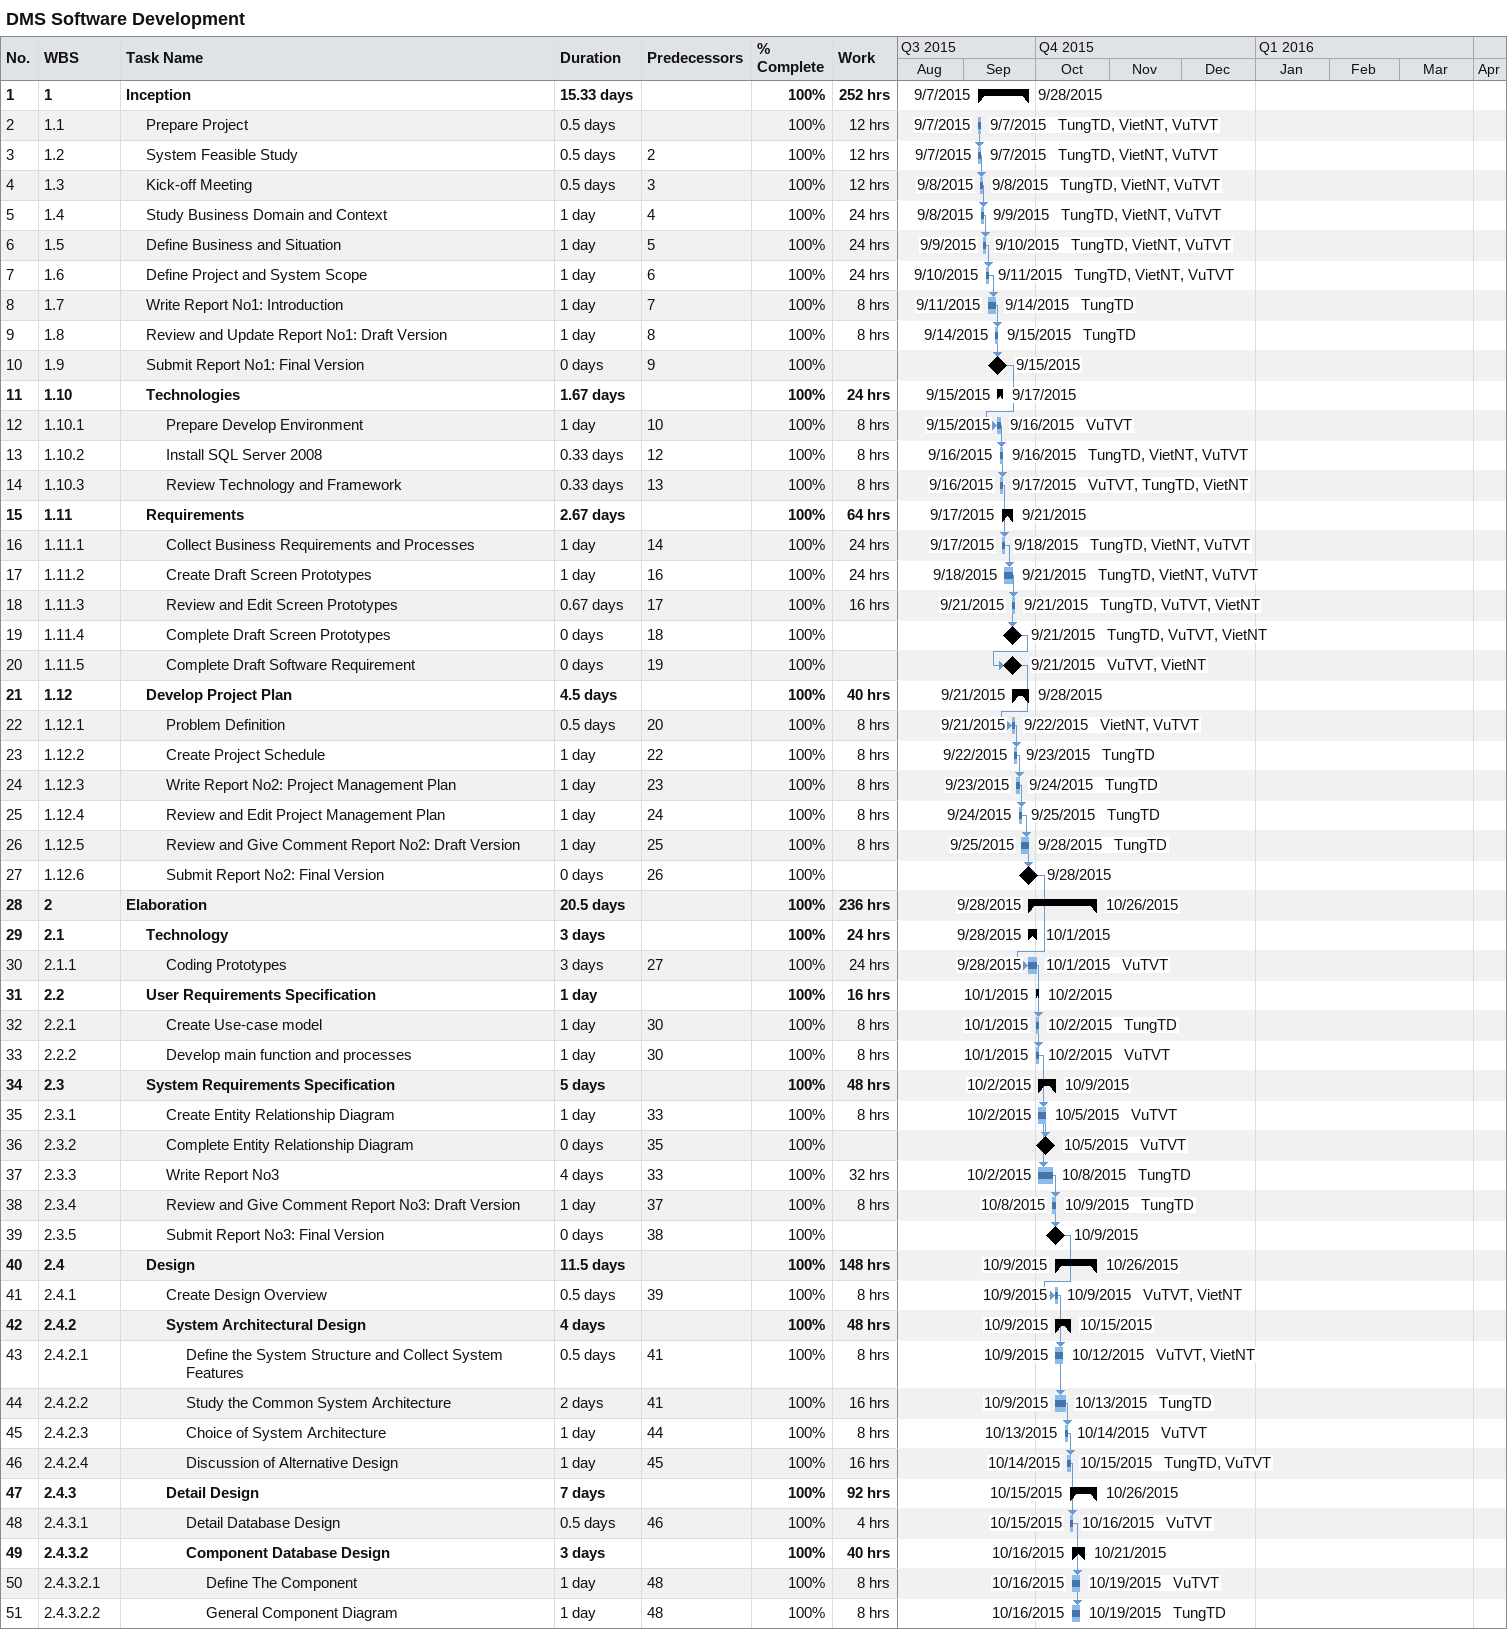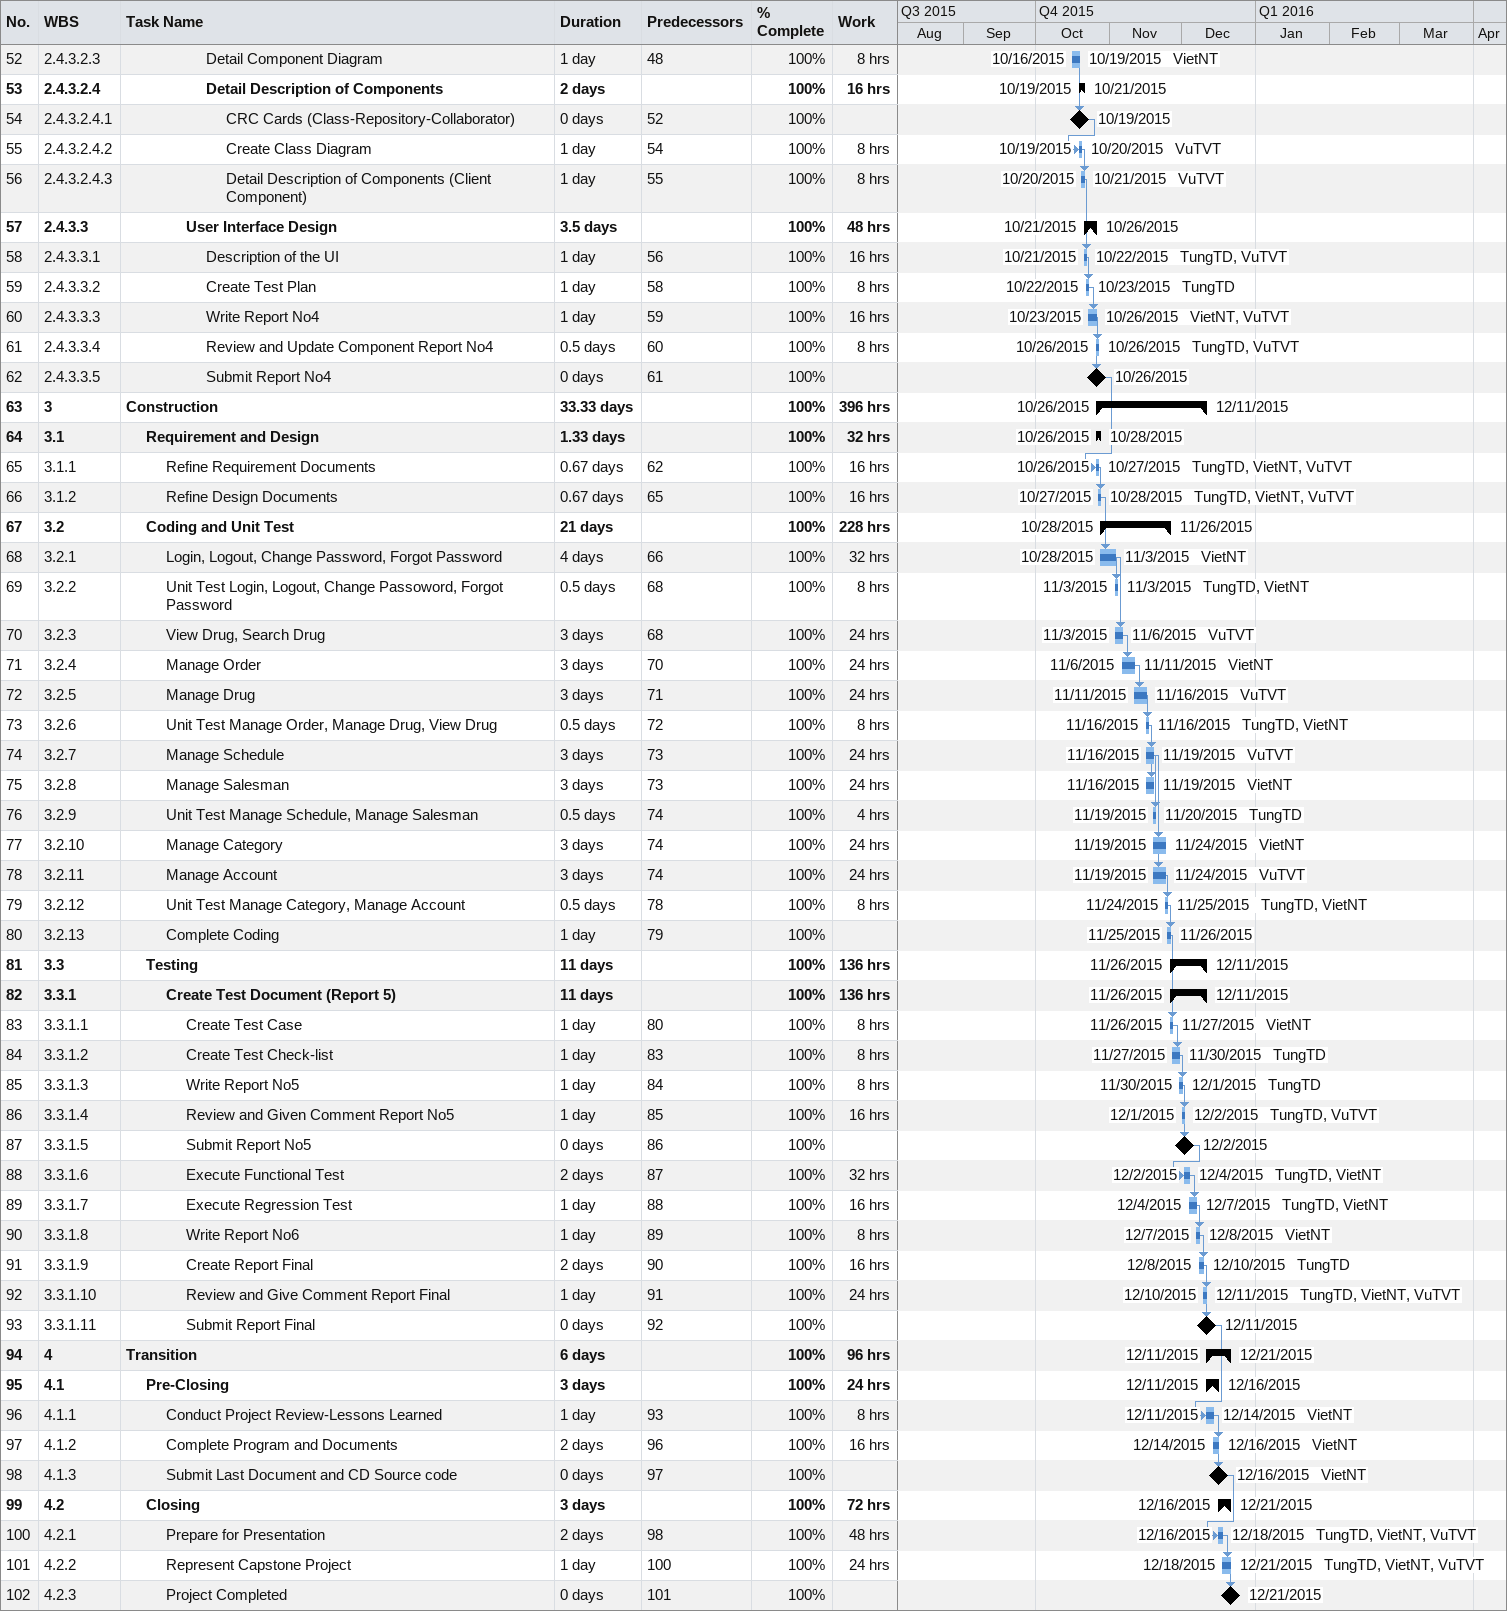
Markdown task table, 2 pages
DMS Software Development

| ID | WBS | Task | Duration | Start | Finish | Predecessors | Resources | % complete | Work (h) |
|---|---|---|---|---|---|---|---|---|---|
| 1 | 1 | **Inception** | 15.33d | 2015-09-07 | 2015-09-28 |  |  | 100 | 252 |
| 2 | 1.1 | Prepare Project | 0.5d | 2015-09-07 | 2015-09-07 |  | TungTD, VietNT, VuTVT | 100 | 12 |
| 3 | 1.2 | System Feasible Study | 0.5d | 2015-09-07 | 2015-09-07 | 2 | TungTD, VietNT, VuTVT | 100 | 12 |
| 4 | 1.3 | Kick-off Meeting | 0.5d | 2015-09-08 | 2015-09-08 | 3 | TungTD, VietNT, VuTVT | 100 | 12 |
| 5 | 1.4 | Study Business Domain and Context | 1d | 2015-09-08 | 2015-09-09 | 4 | TungTD, VietNT, VuTVT | 100 | 24 |
| 6 | 1.5 | Define Business and Situation | 1d | 2015-09-09 | 2015-09-10 | 5 | TungTD, VietNT, VuTVT | 100 | 24 |
| 7 | 1.6 | Define Project and System Scope | 1d | 2015-09-10 | 2015-09-11 | 6 | TungTD, VietNT, VuTVT | 100 | 24 |
| 8 | 1.7 | Write Report No1: Introduction | 1d | 2015-09-11 | 2015-09-14 | 7 | TungTD | 100 | 8 |
| 9 | 1.8 | Review and Update Report No1: Draft Version | 1d | 2015-09-14 | 2015-09-15 | 8 | TungTD | 100 | 8 |
| 10 | 1.9 | Submit Report No1: Final Version | 0d | 2015-09-15 | 2015-09-15 | 9 |  | 100 |  |
| 11 | 1.10 | **Technologies** | 1.67d | 2015-09-15 | 2015-09-17 |  |  | 100 | 24 |
| 12 | 1.10.1 | Prepare Develop Environment | 1d | 2015-09-15 | 2015-09-16 | 10 | VuTVT | 100 | 8 |
| 13 | 1.10.2 | Install SQL Server 2008 | 0.33d | 2015-09-16 | 2015-09-16 | 12 | TungTD, VietNT, VuTVT | 100 | 8 |
| 14 | 1.10.3 | Review Technology and Framework | 0.33d | 2015-09-16 | 2015-09-17 | 13 | VuTVT, TungTD, VietNT | 100 | 8 |
| 15 | 1.11 | **Requirements** | 2.67d | 2015-09-17 | 2015-09-21 |  |  | 100 | 64 |
| 16 | 1.11.1 | Collect Business Requirements and Processes | 1d | 2015-09-17 | 2015-09-18 | 14 | TungTD, VietNT, VuTVT | 100 | 24 |
| 17 | 1.11.2 | Create Draft Screen Prototypes | 1d | 2015-09-18 | 2015-09-21 | 16 | TungTD, VietNT, VuTVT | 100 | 24 |
| 18 | 1.11.3 | Review and Edit Screen Prototypes | 0.67d | 2015-09-21 | 2015-09-21 | 17 | TungTD, VuTVT, VietNT | 100 | 16 |
| 19 | 1.11.4 | Complete Draft Screen Prototypes | 0d | 2015-09-21 | 2015-09-21 | 18 | TungTD, VuTVT, VietNT | 100 |  |
| 20 | 1.11.5 | Complete Draft Software Requirement | 0d | 2015-09-21 | 2015-09-21 | 19 | VuTVT, VietNT | 100 |  |
| 21 | 1.12 | **Develop Project Plan** | 4.5d | 2015-09-21 | 2015-09-28 |  |  | 100 | 40 |
| 22 | 1.12.1 | Problem Definition | 0.5d | 2015-09-21 | 2015-09-22 | 20 | VietNT, VuTVT | 100 | 8 |
| 23 | 1.12.2 | Create Project Schedule | 1d | 2015-09-22 | 2015-09-23 | 22 | TungTD | 100 | 8 |
| 24 | 1.12.3 | Write Report No2: Project Management Plan | 1d | 2015-09-23 | 2015-09-24 | 23 | TungTD | 100 | 8 |
| 25 | 1.12.4 | Review and Edit Project Management Plan | 1d | 2015-09-24 | 2015-09-25 | 24 | TungTD | 100 | 8 |
| 26 | 1.12.5 | Review and Give Comment Report No2: Draft Version | 1d | 2015-09-25 | 2015-09-28 | 25 | TungTD | 100 | 8 |
| 27 | 1.12.6 | Submit Report No2: Final Version | 0d | 2015-09-28 | 2015-09-28 | 26 |  | 100 |  |
| 28 | 2 | **Elaboration** | 20.5d | 2015-09-28 | 2015-10-26 |  |  | 100 | 236 |
| 29 | 2.1 | **Technology** | 3d | 2015-09-28 | 2015-10-01 |  |  | 100 | 24 |
| 30 | 2.1.1 | Coding Prototypes | 3d | 2015-09-28 | 2015-10-01 | 27 | VuTVT | 100 | 24 |
| 31 | 2.2 | **User Requirements Specification** | 1d | 2015-10-01 | 2015-10-02 |  |  | 100 | 16 |
| 32 | 2.2.1 | Create Use-case model | 1d | 2015-10-01 | 2015-10-02 | 30 | TungTD | 100 | 8 |
| 33 | 2.2.2 | Develop main function and processes | 1d | 2015-10-01 | 2015-10-02 | 30 | VuTVT | 100 | 8 |
| 34 | 2.3 | **System Requirements Specification** | 5d | 2015-10-02 | 2015-10-09 |  |  | 100 | 48 |
| 35 | 2.3.1 | Create Entity Relationship Diagram | 1d | 2015-10-02 | 2015-10-05 | 33 | VuTVT | 100 | 8 |
| 36 | 2.3.2 | Complete Entity Relationship Diagram | 0d | 2015-10-05 | 2015-10-05 | 35 | VuTVT | 100 |  |
| 37 | 2.3.3 | Write Report No3 | 4d | 2015-10-02 | 2015-10-08 | 33 | TungTD | 100 | 32 |
| 38 | 2.3.4 | Review and Give Comment Report No3: Draft Version | 1d | 2015-10-08 | 2015-10-09 | 37 | TungTD | 100 | 8 |
| 39 | 2.3.5 | Submit Report No3: Final Version | 0d | 2015-10-09 | 2015-10-09 | 38 |  | 100 |  |
| 40 | 2.4 | **Design** | 11.5d | 2015-10-09 | 2015-10-26 |  |  | 100 | 148 |
| 41 | 2.4.1 | Create Design Overview | 0.5d | 2015-10-09 | 2015-10-09 | 39 | VuTVT, VietNT | 100 | 8 |
| 42 | 2.4.2 | **System Architectural Design** | 4d | 2015-10-09 | 2015-10-15 |  |  | 100 | 48 |
| 43 | 2.4.2.1 | Define the System Structure and Collect System Features | 0.5d | 2015-10-09 | 2015-10-12 | 41 | VuTVT, VietNT | 100 | 8 |
| 44 | 2.4.2.2 | Study the Common System Architecture | 2d | 2015-10-09 | 2015-10-13 | 41 | TungTD | 100 | 16 |
| 45 | 2.4.2.3 | Choice of System Architecture | 1d | 2015-10-13 | 2015-10-14 | 44 | VuTVT | 100 | 8 |
| 46 | 2.4.2.4 | Discussion of Alternative Design | 1d | 2015-10-14 | 2015-10-15 | 45 | TungTD, VuTVT | 100 | 16 |
| 47 | 2.4.3 | **Detail Design** | 7d | 2015-10-15 | 2015-10-26 |  |  | 100 | 92 |
| 48 | 2.4.3.1 | Detail Database Design | 0.5d | 2015-10-15 | 2015-10-16 | 46 | VuTVT | 100 | 4 |
| 49 | 2.4.3.2 | **Component Database Design** | 3d | 2015-10-16 | 2015-10-21 |  |  | 100 | 40 |
| 50 | 2.4.3.2.1 | Define The Component | 1d | 2015-10-16 | 2015-10-19 | 48 | VuTVT | 100 | 8 |
| 51 | 2.4.3.2.2 | General Component Diagram | 1d | 2015-10-16 | 2015-10-19 | 48 | TungTD | 100 | 8 |
| 52 | 2.4.3.2.3 | Detail Component Diagram | 1d | 2015-10-16 | 2015-10-19 | 48 | VietNT | 100 | 8 |
| 53 | 2.4.3.2.4 | **Detail Description of Components** | 2d | 2015-10-19 | 2015-10-21 |  |  | 100 | 16 |
| 54 | 2.4.3.2.4.1 | CRC Cards (Class-Repository-Collaborator) | 0d | 2015-10-19 | 2015-10-19 | 52 |  | 100 |  |
| 55 | 2.4.3.2.4.2 | Create Class Diagram | 1d | 2015-10-19 | 2015-10-20 | 54 | VuTVT | 100 | 8 |
| 56 | 2.4.3.2.4.3 | Detail Description of Components (Client Component) | 1d | 2015-10-20 | 2015-10-21 | 55 | VuTVT | 100 | 8 |
| 57 | 2.4.3.3 | **User Interface Design** | 3.5d | 2015-10-21 | 2015-10-26 |  |  | 100 | 48 |
| 58 | 2.4.3.3.1 | Description of the UI | 1d | 2015-10-21 | 2015-10-22 | 56 | TungTD, VuTVT | 100 | 16 |
| 59 | 2.4.3.3.2 | Create Test Plan | 1d | 2015-10-22 | 2015-10-23 | 58 | TungTD | 100 | 8 |
| 60 | 2.4.3.3.3 | Write Report No4 | 1d | 2015-10-23 | 2015-10-26 | 59 | VietNT, VuTVT | 100 | 16 |
| 61 | 2.4.3.3.4 | Review and Update Component Report No4 | 0.5d | 2015-10-26 | 2015-10-26 | 60 | TungTD, VuTVT | 100 | 8 |
| 62 | 2.4.3.3.5 | Submit Report No4 | 0d | 2015-10-26 | 2015-10-26 | 61 |  | 100 |  |
| 63 | 3 | **Construction** | 33.33d | 2015-10-26 | 2015-12-11 |  |  | 100 | 396 |
| 64 | 3.1 | **Requirement and Design** | 1.33d | 2015-10-26 | 2015-10-28 |  |  | 100 | 32 |
| 65 | 3.1.1 | Refine Requirement Documents | 0.67d | 2015-10-26 | 2015-10-27 | 62 | TungTD, VietNT, VuTVT | 100 | 16 |
| 66 | 3.1.2 | Refine Design Documents | 0.67d | 2015-10-27 | 2015-10-28 | 65 | TungTD, VietNT, VuTVT | 100 | 16 |
| 67 | 3.2 | **Coding and Unit Test** | 21d | 2015-10-28 | 2015-11-26 |  |  | 100 | 228 |
| 68 | 3.2.1 | Login, Logout, Change Password, Forgot Password | 4d | 2015-10-28 | 2015-11-03 | 66 | VietNT | 100 | 32 |
| 69 | 3.2.2 | Unit Test Login, Logout, Change Passoword, Forgot Password | 0.5d | 2015-11-03 | 2015-11-03 | 68 | TungTD, VietNT | 100 | 8 |
| 70 | 3.2.3 | View Drug, Search Drug | 3d | 2015-11-03 | 2015-11-06 | 68 | VuTVT | 100 | 24 |
| 71 | 3.2.4 | Manage Order | 3d | 2015-11-06 | 2015-11-11 | 70 | VietNT | 100 | 24 |
| 72 | 3.2.5 | Manage Drug | 3d | 2015-11-11 | 2015-11-16 | 71 | VuTVT | 100 | 24 |
| 73 | 3.2.6 | Unit Test Manage Order, Manage Drug, View Drug | 0.5d | 2015-11-16 | 2015-11-16 | 72 | TungTD, VietNT | 100 | 8 |
| 74 | 3.2.7 | Manage Schedule | 3d | 2015-11-16 | 2015-11-19 | 73 | VuTVT | 100 | 24 |
| 75 | 3.2.8 | Manage Salesman | 3d | 2015-11-16 | 2015-11-19 | 73 | VietNT | 100 | 24 |
| 76 | 3.2.9 | Unit Test Manage Schedule, Manage Salesman | 0.5d | 2015-11-19 | 2015-11-20 | 74 | TungTD | 100 | 4 |
| 77 | 3.2.10 | Manage Category | 3d | 2015-11-19 | 2015-11-24 | 74 | VietNT | 100 | 24 |
| 78 | 3.2.11 | Manage Account | 3d | 2015-11-19 | 2015-11-24 | 74 | VuTVT | 100 | 24 |
| 79 | 3.2.12 | Unit Test Manage Category, Manage Account | 0.5d | 2015-11-24 | 2015-11-25 | 78 | TungTD, VietNT | 100 | 8 |
| 80 | 3.2.13 | Complete Coding | 1d | 2015-11-25 | 2015-11-26 | 79 |  | 100 |  |
| 81 | 3.3 | **Testing** | 11d | 2015-11-26 | 2015-12-11 |  |  | 100 | 136 |
| 82 | 3.3.1 | **Create Test Document (Report 5)** | 11d | 2015-11-26 | 2015-12-11 |  |  | 100 | 136 |
| 83 | 3.3.1.1 | Create Test Case | 1d | 2015-11-26 | 2015-11-27 | 80 | VietNT | 100 | 8 |
| 84 | 3.3.1.2 | Create Test Check-list | 1d | 2015-11-27 | 2015-11-30 | 83 | TungTD | 100 | 8 |
| 85 | 3.3.1.3 | Write Report No5 | 1d | 2015-11-30 | 2015-12-01 | 84 | TungTD | 100 | 8 |
| 86 | 3.3.1.4 | Review and Given Comment Report No5 | 1d | 2015-12-01 | 2015-12-02 | 85 | TungTD, VuTVT | 100 | 16 |
| 87 | 3.3.1.5 | Submit Report No5 | 0d | 2015-12-02 | 2015-12-02 | 86 |  | 100 |  |
| 88 | 3.3.1.6 | Execute Functional Test | 2d | 2015-12-02 | 2015-12-04 | 87 | TungTD, VietNT | 100 | 32 |
| 89 | 3.3.1.7 | Execute Regression Test | 1d | 2015-12-04 | 2015-12-07 | 88 | TungTD, VietNT | 100 | 16 |
| 90 | 3.3.1.8 | Write Report No6 | 1d | 2015-12-07 | 2015-12-08 | 89 | VietNT | 100 | 8 |
| 91 | 3.3.1.9 | Create Report Final | 2d | 2015-12-08 | 2015-12-10 | 90 | TungTD | 100 | 16 |
| 92 | 3.3.1.10 | Review and Give Comment Report Final | 1d | 2015-12-10 | 2015-12-11 | 91 | TungTD, VietNT, VuTVT | 100 | 24 |
| 93 | 3.3.1.11 | Submit Report Final | 0d | 2015-12-11 | 2015-12-11 | 92 |  | 100 |  |
| 94 | 4 | **Transition** | 6d | 2015-12-11 | 2015-12-21 |  |  | 100 | 96 |
| 95 | 4.1 | **Pre-Closing** | 3d | 2015-12-11 | 2015-12-16 |  |  | 100 | 24 |
| 96 | 4.1.1 | Conduct Project Review-Lessons Learned | 1d | 2015-12-11 | 2015-12-14 | 93 | VietNT | 100 | 8 |
| 97 | 4.1.2 | Complete Program and Documents | 2d | 2015-12-14 | 2015-12-16 | 96 | VietNT | 100 | 16 |
| 98 | 4.1.3 | Submit Last Document and CD Source code | 0d | 2015-12-16 | 2015-12-16 | 97 | VietNT | 100 |  |
| 99 | 4.2 | **Closing** | 3d | 2015-12-16 | 2015-12-21 |  |  | 100 | 72 |
| 100 | 4.2.1 | Prepare for Presentation | 2d | 2015-12-16 | 2015-12-18 | 98 | TungTD, VietNT, VuTVT | 100 | 48 |
| 101 | 4.2.2 | Represent Capstone Project | 1d | 2015-12-18 | 2015-12-21 | 100 | TungTD, VietNT, VuTVT | 100 | 24 |
| 102 | 4.2.3 | Project Completed | 0d | 2015-12-21 | 2015-12-21 | 101 |  | 100 |  |
